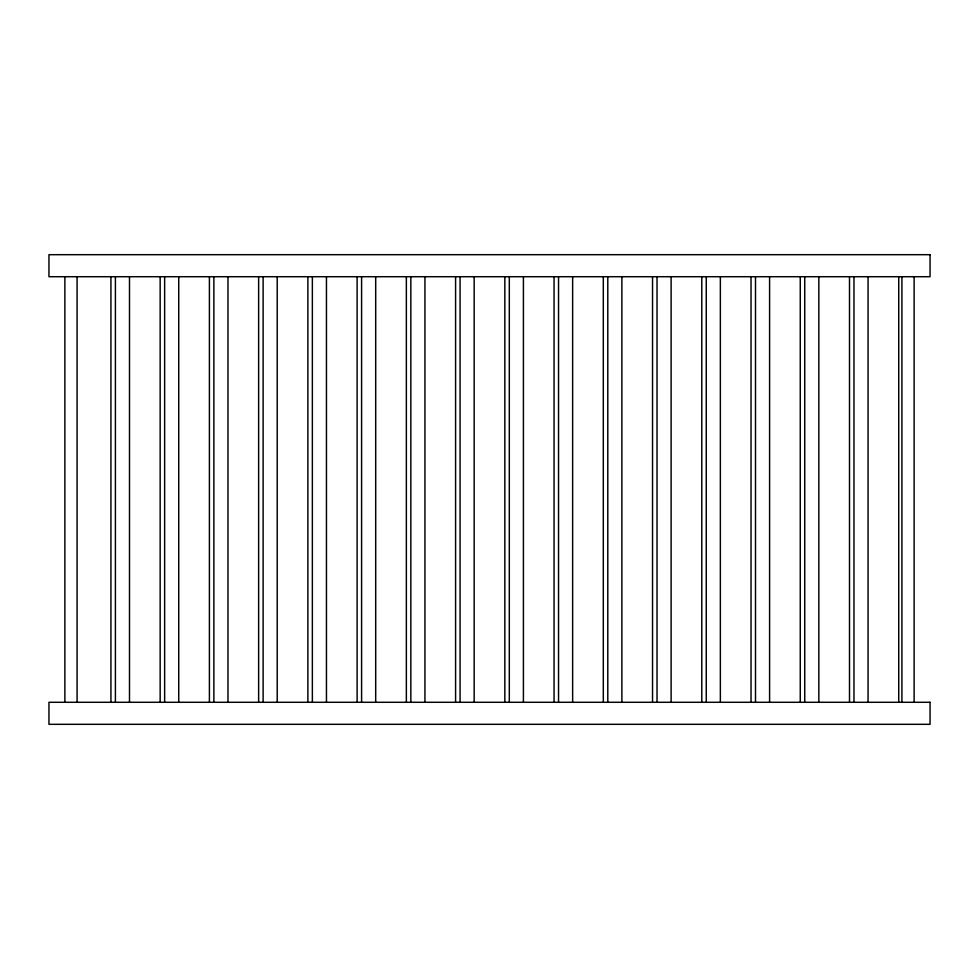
<?xml version="1.0" encoding="UTF-8"?>
<svg xmlns="http://www.w3.org/2000/svg" width="979" height="979" viewBox="0 0 979 979"><rect width="100%" height="100%" fill="white"/><g stroke="black" fill="none" stroke-linecap="round" stroke-linejoin="round"><path stroke-width="1.47" d="M914.129 277.033L914.129 702.286M901.916 277.033L901.916 702.286M898.734 277.033L898.734 702.286M868.067 277.033L868.067 702.286M853.969 277.033L853.969 702.286M849.503 277.033L849.503 702.286M818.836 277.033L818.836 702.286M804.738 277.033L804.738 702.286M800.259 277.033L800.259 702.286M769.592 277.033L769.592 702.286M755.494 277.033L755.494 702.286M751.028 277.033L751.028 702.286M720.36 277.033L720.36 702.286M706.263 277.033L706.263 702.286M701.784 277.033L701.784 702.286M671.117 277.033L671.117 702.286M657.019 277.033L657.019 702.286M652.54 277.033L652.54 702.286M621.885 277.033L621.885 702.286M607.788 277.033L607.788 702.286M603.309 277.033L603.309 702.286M572.642 277.033L572.642 702.286M558.544 277.033L558.544 702.286M554.065 277.033L554.065 702.286M523.41 277.033L523.41 702.286M509.313 277.033L509.313 702.286M504.834 277.033L504.834 702.286M474.166 277.033L474.166 702.286M460.069 277.033L460.069 702.286M455.59 277.033L455.59 702.286M424.935 277.033L424.935 702.286M410.837 277.033L410.837 702.286M406.358 277.033L406.358 702.286M375.691 277.033L375.691 702.286M361.594 277.033L361.594 702.286M357.115 277.033L357.115 702.286M326.46 277.033L326.46 702.286M312.362 277.033L312.362 702.286M307.883 277.033L307.883 702.286M277.216 277.033L277.216 702.286M263.118 277.033L263.118 702.286M258.64 277.033L258.64 702.286M227.972 277.033L227.972 702.286M213.875 277.033L213.875 702.286M209.408 277.033L209.408 702.286M178.741 277.033L178.741 702.286M164.643 277.033L164.643 702.286M160.164 277.033L160.164 702.286M129.497 277.033L129.497 702.286M115.4 277.033L115.4 702.286M110.933 277.033L110.933 702.286M77.084 277.033L77.084 702.286M64.871 277.033L64.871 702.286M930.05 254.687L48.95 254.687L48.95 276.714L930.05 276.714L930.05 254.687M930.05 702.286L48.95 702.286L48.95 724.313L930.05 724.313L930.05 702.286"/></g></svg>
